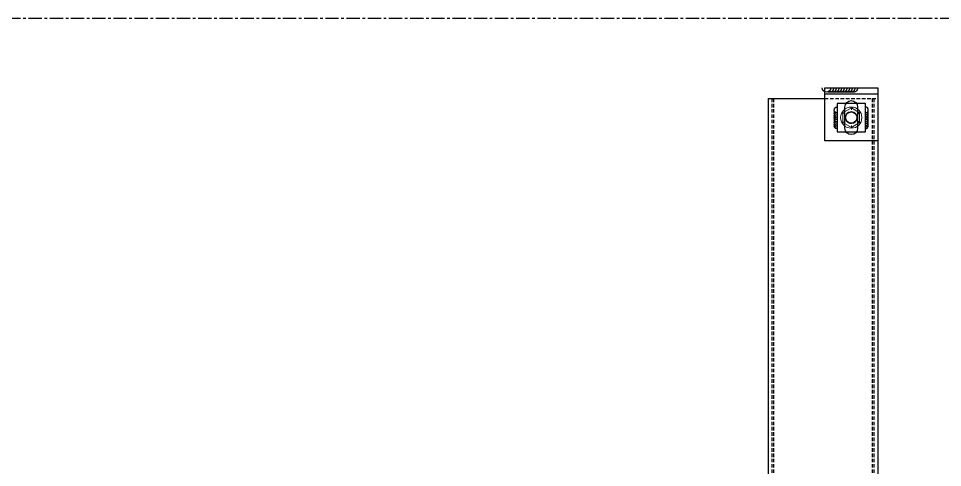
# Model space of a CAD drawing. Extents: x -3378 to 102197, y -3799 to 48702.
# Drawn here: x 83630 to 84938, y 9162 to 9798 of the extents above; entities that cross this region are included whole.
import ezdxf

# ---------------------------------------------------------------- set-up
doc = ezdxf.new("R2010")
doc.units = 0
doc.linetypes.add('CENTER', pattern=[2, 1.25, -0.25, 0.25, -0.25])
doc.linetypes.add('HIDDEN', pattern=[0.375, 0.25, -0.125])
for name, color, linetype in [('24WELD', 55, 'Continuous'), ('中心線 CENTER', 6, 'CENTER'), ('金屬面材 METAL PANEL', 2, 'Continuous'), ('鐵件', 6, 'Continuous'), ('鐵件 STEEL', 20, 'Continuous'), ('隱藏線 HIDDEN', 8, 'HIDDEN')]:
    doc.layers.add(name, color=color, linetype=linetype)

# ---------------------------------------------------------------- blocks, each defined once
blk = doc.blocks.new('*U59')
for centre, end in [((-0.5, -14), 16.3529), ((-0.4, -11.5), 16.3529), ((-0.3, -9), 16.3529), ((-0.1, -4), 88.1431), ((-0.2, -6.5), 16.3529), ((-0.9, -26.5), 16.3529), ((-0.8, -24), 16.3529), ((-0.7, -21.5), 16.3529), ((-0.5, -16.5), 16.3529), ((-0.6, -19), 16.3529)]:
    blk.add_arc(centre, 4, 268.1431, end)
blk = doc.blocks.new('*U656')
for centre, end in [((-28.98, 0.94), 286.35291), ((-26.49, 0.86), 286.35291), ((-23.99, 0.78), 286.35291), ((-21.49, 0.7), 286.35291), ((-18.99, 0.62), 286.35291), ((-16.49, 0.53), 286.35291), ((-13.99, 0.45), 286.35291), ((-11.49, 0.37), 286.35291), ((-9, 0.29), 286.35291), ((-6.5, 0.21), 286.35291), ((-4, 0.13), 358.14306)]:
    blk.add_arc(centre, 4, 178.14306, end)
blk = doc.blocks.new('陽台帷幕下方固定')
at = {"color": 0, "linetype": 'Continuous', "lineweight": 0, "elevation": 0, "flags": 128}
for points in [[(-49.3, 589.8), (-36.9, 596.6)], [(-49.3, 576.1), (-49.3, 589.8)], [(-49.3, 589.8), (-46.5, 588.4)], [(-36.9, 596.6), (-26, 589.8)], [(-36.9, 593.9), (-36.9, 596.6)], [(-27.3, 588.4), (-26, 589.8)], [(-26, 589.8), (-26, 576.1)], [(-46.5, 577.4), (-49.3, 576.1)], [(-36.9, 569.2), (-49.3, 576.1)], [(-26, 576.1), (-36.9, 569.2)], [(-27.3, 577.4), (-26, 576.1)], [(-36.9, 571.9), (-36.9, 569.2)]]:
    blk.add_lwpolyline(points, dxfattribs=at)
at = {"color": 0, "linetype": 'Continuous', "lineweight": 0}
blk.add_circle((-37.5, 583, 0), 15, dxfattribs=at)
blk.add_circle((-37.5, 583, 0), 8)
for start, end in [(86.0494, 273.8593), (273.8593, 86.0494)]:
    blk.add_arc((-37.5, 583, 0), 8.5, start, end, dxfattribs=at)
at = {"layer": '金屬面材 METAL PANEL'}
for points in [[(-154.5, 0), (-154.5, 610), (-75, 610)], [(0, 550), (0, 0)]]:
    blk.add_lwpolyline(points, dxfattribs=at)
at = {"layer": '鐵件 STEEL', "linetype": 'Continuous'}
blk.add_line((0, 616, 0), (-75, 616, 0), dxfattribs=at)
blk.add_lwpolyline([(0, 625), (0, 550), (-75, 550), (-75, 625)], close=True, dxfattribs=at)
at = {"layer": '鐵件 STEEL', "elevation": 0}
blk.add_lwpolyline([(-57.5, 603), (-57.5, 563), (-17.5, 563), (-17.5, 603)], close=True, dxfattribs=at)
at = {"layer": '鐵件 STEEL', "linetype": 'Continuous', "elevation": 0}
blk.add_lwpolyline([(-28.5, 598), (-28.5, 568, -1), (-46.5, 568), (-46.5, 598, -1)], format="xyb", close=True, dxfattribs=at)
at = {"layer": '隱藏線 HIDDEN', "linetype": 'HIDDEN', "ltscale": 20, "elevation": 0}
blk.add_lwpolyline([(-75, 610), (0, 610)], dxfattribs=at)
at = {"layer": '24WELD'}
for name, p, xscale, yscale, zscale, rotation in [('*U656', (-78.5, 625, 0), -1.518750000000001, 1.518750000000001, 1.518750000000002, 358.1430628016458), ('*U59', (-57.5, 597.9, 0), -1.012500000000001, 1.012500000000001, 1.012500000000001, 358.1430628016457), ('*U59', (-17.5, 597.9, 0), 1.012500000000001, 1.012500000000001, 1.012500000000001, 1.856937198354216)]:
    blk.add_blockref(name, p, dxfattribs=dict(at, xscale=xscale, yscale=yscale, zscale=zscale, rotation=rotation))
blk = doc.blocks.new('懸掛單元')
at = {"layer": '隱藏線 HIDDEN', "linetype": 'HIDDEN', "ltscale": 20}
for p, q in [((-116.4, 480), (-116.4, -1100, 0)), ((-114.1, 480), (-114.1, -1100, 0)), ((25.8, 480), (25.8, -1100, 0)), ((28.1, 480), (28.1, -1100, 0))]:
    blk.add_line(p, q, dxfattribs=at)
at = {"layer": '鐵件'}
blk.add_blockref('陽台帷幕下方固定', (33.6, -130), dxfattribs=at)

msp = doc.modelspace()

# ---------------------------------------------------------------- linework, layer by layer
at = {"layer": '中心線 CENTER', "ltscale": 15}
msp.add_line((100852.946, 9798.085, 0), (82322.201, 9798.085, 0), dxfattribs=at)

# ---------------------------------------------------------------- block references
at = {"layer": '金屬面材 METAL PANEL', "linetype": 'Continuous'}
msp.add_blockref('懸掛單元', (84812.268, 9204.746, 0), dxfattribs=at)

doc.saveas('drawing.dxf')
